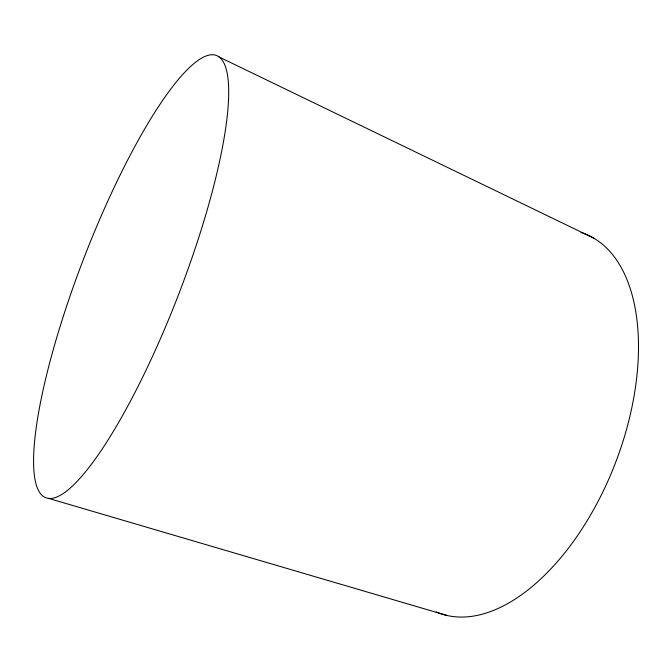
<?xml version="1.0" encoding="UTF-8"?>
<svg xmlns="http://www.w3.org/2000/svg" width="672" height="672" viewBox="0 0 672 672"><rect width="100%" height="100%" fill="white"/><g stroke="black" fill="none" stroke-linecap="round" stroke-linejoin="round"><path stroke-width="1.01" d="M48.518 498.364L447.233 615.535M219.173 57.019A236.998 50.719 -68.9 0 1 123.446 413.969A236.998 50.719 -68.9 0 1 50.753 358.781A236.998 50.719 -68.9 0 1 219.173 57.019L593.704 238.132M581.036 232.52A203.154 111.056 -68.9 0 1 615.737 462.168A203.154 111.056 -68.9 0 1 436.162 611.923"/></g></svg>
